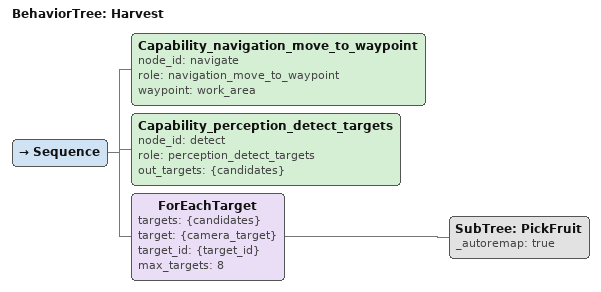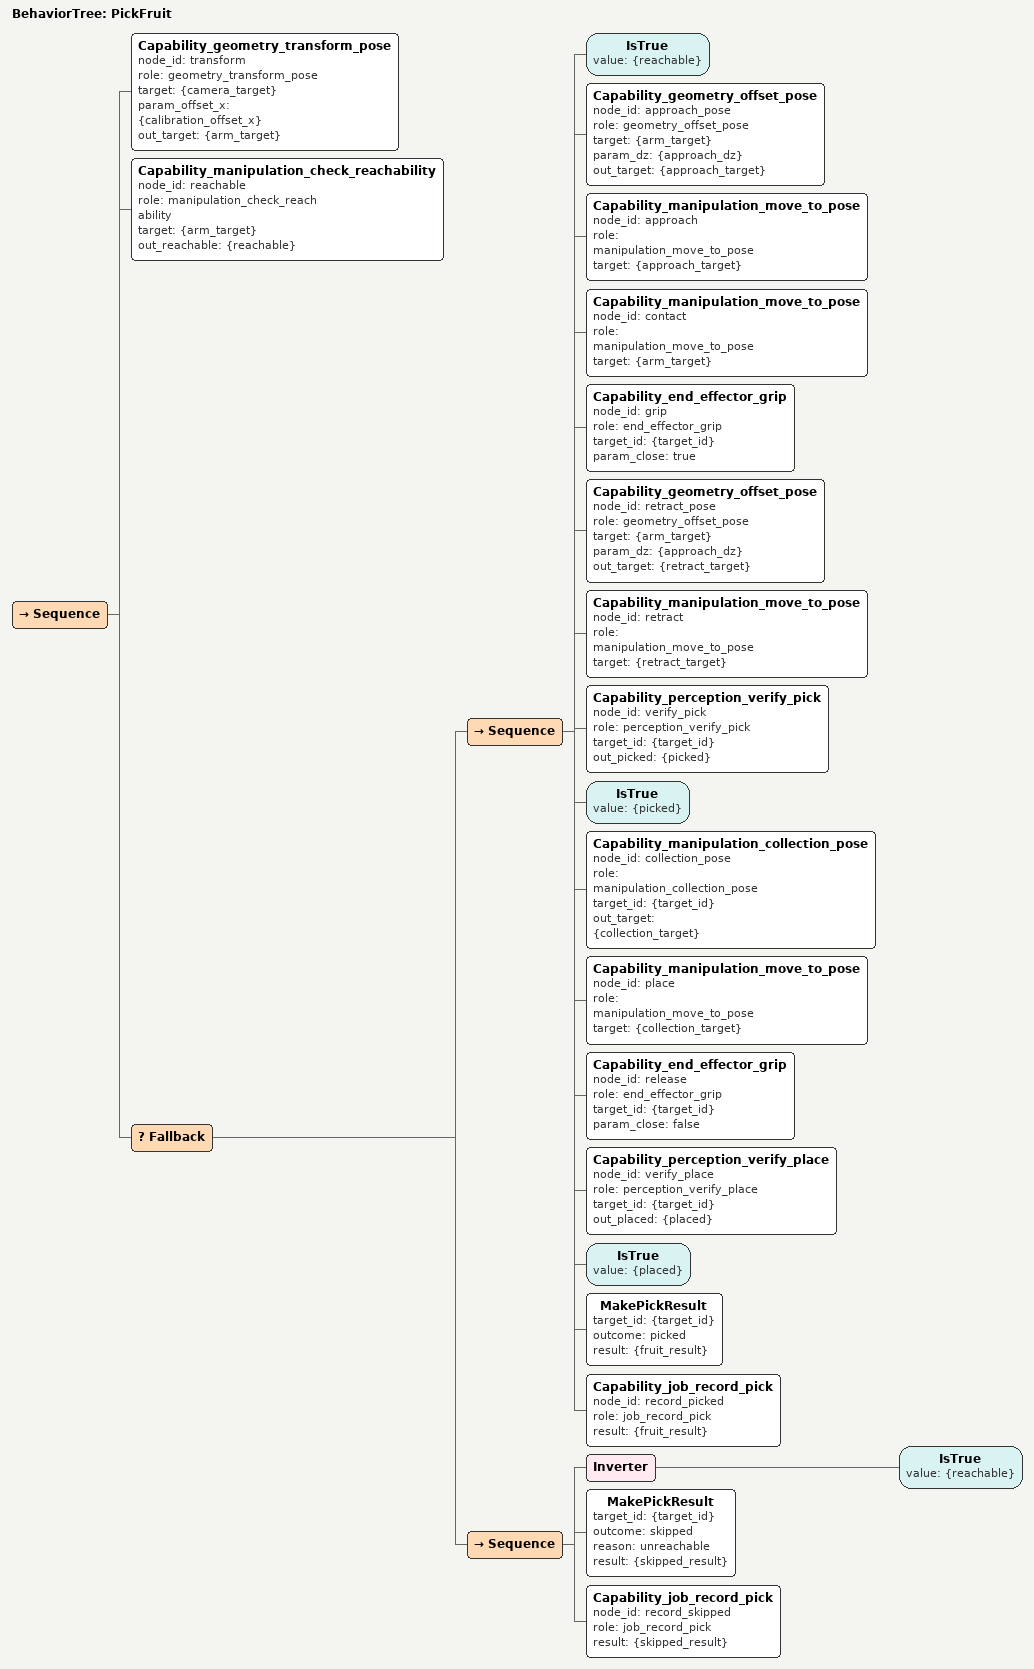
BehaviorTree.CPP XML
<root BTCPP_format="4" main_tree_to_execute="Harvest">
  <BehaviorTree ID="Harvest">
    <Sequence>
      <Capability_navigation_move_to_waypoint node_id="navigate" role="navigation_move_to_waypoint" waypoint="work_area"/>
      <Capability_perception_detect_targets node_id="detect" role="perception_detect_targets" out_targets="{candidates}"/>
      <ForEachTarget targets="{candidates}" target="{camera_target}" target_id="{target_id}" max_targets="8">
        <SubTree ID="PickFruit" _autoremap="true"/>
      </ForEachTarget>
    </Sequence>
  </BehaviorTree>
  <BehaviorTree ID="PickFruit">
    <Sequence>
      <Capability_geometry_transform_pose node_id="transform" role="geometry_transform_pose" target="{camera_target}" param_offset_x="{calibration_offset_x}" out_target="{arm_target}"/>
      <Capability_manipulation_check_reachability node_id="reachable" role="manipulation_check_reachability" target="{arm_target}" out_reachable="{reachable}"/>
      <Fallback>
        <Sequence>
          <IsTrue value="{reachable}"/>
          <Capability_geometry_offset_pose node_id="approach_pose" role="geometry_offset_pose" target="{arm_target}" param_dz="{approach_dz}" out_target="{approach_target}"/>
          <Capability_manipulation_move_to_pose node_id="approach" role="manipulation_move_to_pose" target="{approach_target}"/>
          <Capability_manipulation_move_to_pose node_id="contact" role="manipulation_move_to_pose" target="{arm_target}"/>
          <Capability_end_effector_grip node_id="grip" role="end_effector_grip" target_id="{target_id}" param_close="true"/>
          <Capability_geometry_offset_pose node_id="retract_pose" role="geometry_offset_pose" target="{arm_target}" param_dz="{approach_dz}" out_target="{retract_target}"/>
          <Capability_manipulation_move_to_pose node_id="retract" role="manipulation_move_to_pose" target="{retract_target}"/>
          <Capability_perception_verify_pick node_id="verify_pick" role="perception_verify_pick" target_id="{target_id}" out_picked="{picked}"/>
          <IsTrue value="{picked}"/>
          <Capability_manipulation_collection_pose node_id="collection_pose" role="manipulation_collection_pose" target_id="{target_id}" out_target="{collection_target}"/>
          <Capability_manipulation_move_to_pose node_id="place" role="manipulation_move_to_pose" target="{collection_target}"/>
          <Capability_end_effector_grip node_id="release" role="end_effector_grip" target_id="{target_id}" param_close="false"/>
          <Capability_perception_verify_place node_id="verify_place" role="perception_verify_place" target_id="{target_id}" out_placed="{placed}"/>
          <IsTrue value="{placed}"/>
          <MakePickResult target_id="{target_id}" outcome="picked" result="{fruit_result}"/>
          <Capability_job_record_pick node_id="record_picked" role="job_record_pick" result="{fruit_result}"/>
        </Sequence>
        <Sequence>
          <Inverter><IsTrue value="{reachable}"/></Inverter>
          <MakePickResult target_id="{target_id}" outcome="skipped" reason="unreachable" result="{skipped_result}"/>
          <Capability_job_record_pick node_id="record_skipped" role="job_record_pick" result="{skipped_result}"/>
        </Sequence>
      </Fallback>
    </Sequence>
  </BehaviorTree>
</root>
